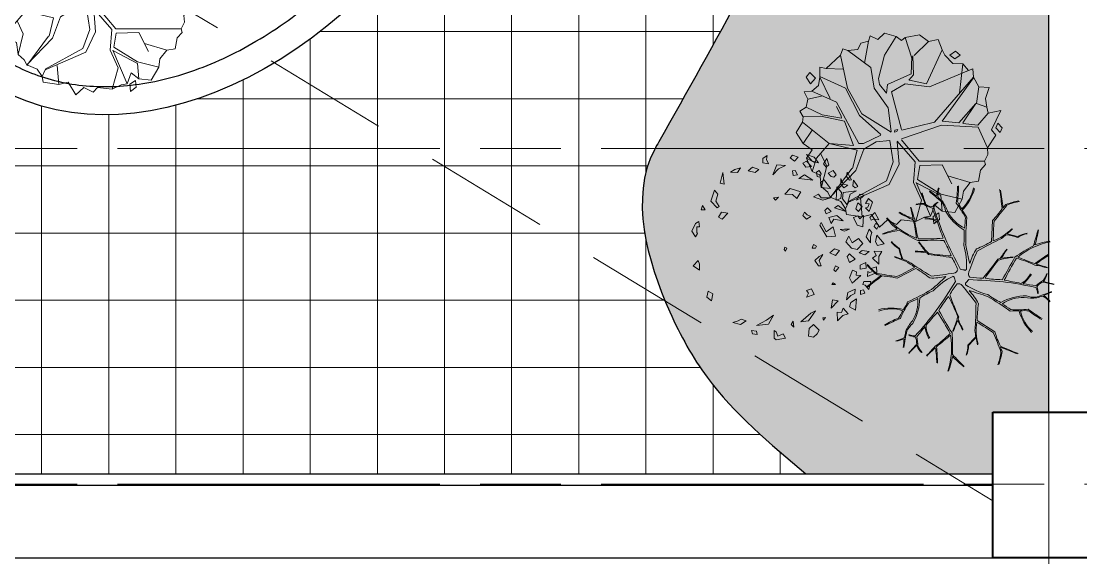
# Model space of a CAD drawing. Header units: inches. Extents: x -12 to 20935469, y -1604 to 24729220.
# Drawn here: x 20897616.5 to 20897805.8, y 24710362.8 to 24710458.7 of the extents above; entities that cross this region are included whole.
import ezdxf

# ---------------------------------------------------------------- set-up
doc = ezdxf.new("R2010")
doc.units = ezdxf.units.IN
doc.header["$LTSCALE"] = 0.03
doc.header["$MEASUREMENT"] = 0
for name, pattern in [('ACAD_ISO03W100', [30, 12, -18]), ('ACAD_ISO08W100', [36, 24, -3, 6, -3]), ('DASHED2', [0.375, 0.25, -0.125])]:
    doc.linetypes.add(name, pattern=pattern)
for name, color, linetype, lineweight in [('column', 1, 'Continuous', 40), ('dimension', 250, 'Continuous', 0), ('Dot', 253, 'Continuous', 0), ('green_.25', 82, 'Continuous', 0), ('Grid Line', 252, 'Continuous', 18), ('hatch-1', 253, 'Continuous', 5), ('ILLUSTR-TREE', 74, 'Continuous', 0), ('Main Wall', 7, 'Continuous', 30), ('wind.', 150, 'Continuous', 20)]:
    doc.layers.add(name, color=color, linetype=linetype, lineweight=lineweight)
doc.styles.add('ATTR', font='romans.shx', dxfattribs={"width": 0.8, "height": 0.7})

# ---------------------------------------------------------------- blocks, each defined once
blk = doc.blocks.new('fff')
at = {"layer": 'Grid Line', "color": 252, "linetype": 'ACAD_ISO08W100', "lineweight": 9, "ltscale": 80, "true_color": 0x939598}
for p, q in [((20832773.78, 24723521.1), (20832773.78, 24724698.78)), ((20833096.95, 24723708.72), (20830726.15, 24723708.72)), ((20833096.95, 24723648.75), (20830726.15, 24723648.75))]:
    blk.add_line(p, q, dxfattribs=at)
blk = doc.blocks.new('GRN1')
at = {"layer": 'ILLUSTR-TREE', "true_color": 0x30441d}
h = blk.add_hatch(color=89, dxfattribs=at)
h.paths.add_polyline_path([(0.2571, -0.0526), (0.2603, -0.0695), (0.2735, -0.0695), (0.2817, -0.0569), (0.2702, -0.059)])
h.paths.add_polyline_path([(0.2406, -0.0821), (0.2308, -0.0927), (0.2357, -0.1137), (0.2472, -0.1011)])
h.paths.add_polyline_path([(0.1897, 0.2148), (0.1848, 0.2064), (0.1914, 0.2), (0.2078, 0.2021)])
h.paths.add_polyline_path([(0.193, 0.1853), (0.1848, 0.1727), (0.1963, 0.1642), (0.2127, 0.1642), (0.1963, 0.1706)])
h.paths.add_polyline_path([(0.1864, 0.1053), (0.2012, 0.1032), (0.2094, 0.1137), (0.1831, 0.1327)])
h.paths.add_polyline_path([(0.2603, 0.0969), (0.2653, 0.0779), (0.285, 0.0611), (0.2768, 0.0842)])
h.paths.add_polyline_path([(0.2078, 0.08), (0.2242, 0.0547), (0.2127, 0.0379), (0.2111, 0.0547)])
h.paths.add_polyline_path([(0.2521, -0.0021), (0.2538, -0.0274), (0.2242, -0.04), (0.2423, -0.0232)])
h.paths.add_polyline_path([(0.2653, 0.0253), (0.2751, 0.0126), (0.2833, 0.019), (0.2768, 0.0358)])
h.paths.add_polyline_path([(0.2373, 0.0274), (0.2357, 0.019), (0.2226, 0.0211), (0.2242, 0.0337)])
h.paths.add_polyline_path([(0.2488, 0.0758), (0.2472, 0.059), (0.2587, 0.0505), (0.2653, 0.0611)])
h.paths.add_polyline_path([(0.2094, 0.1958), (0.2078, 0.1895), (0.2193, 0.1811), (0.2324, 0.1832)])
h.paths.add_polyline_path([(0.2291, 0.1263), (0.2193, 0.1348), (0.2176, 0.1432), (0.2242, 0.1495), (0.2373, 0.1411)])
h.paths.add_polyline_path([(0.2373, 0.099), (0.2275, 0.1053), (0.2176, 0.1011), (0.2193, 0.0927), (0.2324, 0.0905)])
h.paths.add_polyline_path([(0.2538, 0.1284), (0.2472, 0.12), (0.2571, 0.1116), (0.2735, 0.1221)])
h.paths.add_polyline_path([(0.1963, -0.1853), (0.1996, -0.1979), (0.2308, -0.1895)])
h.paths.add_polyline_path([(0.2456, -0.1369), (0.2308, -0.1453), (0.2324, -0.1663), (0.2406, -0.1537)])
h.paths.add_polyline_path([(0.0402, 0.1474), (0.0386, 0.1221), (0.0731, 0.1011), (0.0813, 0.1053), (0.0534, 0.12), (0.0682, 0.1411)])
h.paths.add_polyline_path([(0.0731, 0.278), (0.0616, 0.2716), (0.0698, 0.2632), (0.078, 0.2674)])
h.paths.add_polyline_path([(-0.2275, -0.0884), (-0.2226, -0.0526), (-0.1963, -0.0379), (-0.2111, -0.059)])
h.paths.add_polyline_path([(0.0205, 0.2527), (0.0386, 0.24), (0.0616, 0.2485), (0.0517, 0.2569), (0.0386, 0.2527)])
h.paths.add_polyline_path([(-0.2406, 0.099), (-0.2242, 0.0821), (-0.2357, 0.0695), (-0.2587, 0.0674), (-0.262, 0.0821), (-0.2521, 0.0927)])
h.paths.add_polyline_path([(-0.2324, 0.0232), (-0.2242, 0.0147), (-0.2143, 0.0211)])
h.paths.add_polyline_path([(-0.1307, 0.2358), (-0.1344, 0.2232), (-0.1226, 0.2231), (-0.1198, 0.2319)])
h.paths.add_polyline_path([(-0.1039, 0.2299), (-0.106, 0.2367), (-0.1191, 0.2474), (-0.0951, 0.2536), (-0.0951, 0.2327)])
h.paths.add_polyline_path([(-0.0555, 0.2396), (-0.0585, 0.2217), (-0.0467, 0.2215), (-0.0384, 0.2388)])
h.paths.add_polyline_path([(-0.0771, 0.224), (-0.1, 0.1981), (-0.0846, 0.1897), (-0.0609, 0.1985), (-0.0663, 0.2109), (-0.0766, 0.2096)])
h.paths.add_polyline_path([(-0.216, 0.0442), (-0.2127, 0.0674), (-0.1831, 0.0884), (-0.1897, 0.0737)])
h.paths.add_polyline_path([(-0.1421, 0.0611), (-0.1339, 0.0842), (-0.1174, 0.0758), (-0.1224, 0.0611), (-0.1306, 0.0674)])
h.paths.add_polyline_path([(-0.1812, 0.2081), (-0.1707, 0.1899), (-0.1581, 0.1935), (-0.1472, 0.2104)])
h.paths.add_polyline_path([(-0.2132, 0.1534), (-0.187, 0.1527), (-0.1886, 0.166), (-0.1749, 0.1708), (-0.1924, 0.186), (-0.1969, 0.1696)])
h.paths.add_polyline_path([(-0.15, 0.1808), (-0.1283, 0.1846), (-0.118, 0.2068), (-0.1309, 0.2058), (-0.1372, 0.1936)])
h.paths.add_polyline_path([(-0.1536, 0.1558), (-0.1749, 0.1348), (-0.1503, 0.139)])
h.paths.add_polyline_path([(-0.1043, 0.1474), (-0.1043, 0.1369), (-0.0994, 0.1411)])
h.paths.add_polyline_path([(-0.2028, 0.1179), (-0.2111, 0.1116), (-0.2045, 0.1095)])
h.paths.add_polyline_path([(-0.0205, 0.099), (-0.032, 0.0863), (-0.0485, 0.0969), (-0.0485, 0.1053), (-0.032, 0.099), (-0.014, 0.1095)])
h.paths.add_polyline_path([(0.0189, 0.2295), (0.0008, 0.2127), (0.0041, 0.1958), (0.0238, 0.179), (0.0402, 0.1874), (0.0205, 0.1979), (0.0337, 0.2169)])
h.paths.add_polyline_path([(-0.0287, 0.2064), (-0.0386, 0.1895), (-0.0205, 0.1832), (-0.0123, 0.1895)])
h.paths.add_polyline_path([(-0.0534, 0.1579), (-0.0649, 0.1474), (-0.06, 0.1432), (-0.0485, 0.1474)])
h.paths.add_polyline_path([(0.0178, 0.294), (0.0123, 0.2737), (0.0238, 0.2674), (0.0435, 0.2716)])
h.paths.add_polyline_path([(-0.0435, 0.278), (-0.0255, 0.259), (-0.0172, 0.2695), (-0.0041, 0.2632), (-0.0057, 0.2864), (-0.0205, 0.278)])
h.paths.add_polyline_path([(-0.0808, 0.244), (-0.0685, 0.2712), (-0.0515, 0.2704), (-0.056, 0.254), (-0.0646, 0.2603), (-0.0686, 0.2503), (-0.0653, 0.2447)])
h.paths.add_polyline_path([(0.0041, 0.0021), (-0.0041, -0.0021), (0.0008, -0.0063), (0.0074, -0.0042)])
h.paths.add_polyline_path([(0.0041, 0.0884), (0.0107, 0.0905), (0.0156, 0.0821), (0.0041, 0.0779)])
h.paths.add_polyline_path([(-0.0025, 0.16), (-0.0172, 0.1474), (-0.009, 0.1306), (0.0025, 0.1453)])
h.paths.add_polyline_path([(-0.0057, 0.2485), (-0.0156, 0.2358), (-0.009, 0.219), (-0.0025, 0.2274)])
h.paths.add_polyline_path([(0.0616, 0.1895), (0.055, 0.1748), (0.06, 0.1621), (0.0616, 0.1748)])
h.paths.add_polyline_path([(0.1634, 0.2337), (0.1552, 0.2253), (0.1486, 0.2106), (0.1667, 0.2211)])
h.paths.add_polyline_path([(0.1552, 0.1327), (0.1486, 0.1095), (0.1585, 0.0821), (0.1667, 0.0969), (0.1552, 0.1053)])
h.paths.add_polyline_path([(0.0994, 0.0737), (0.0912, 0.0611), (0.1027, 0.0505), (0.1125, 0.0547), (0.1043, 0.0632)])
h.paths.add_polyline_path([(0.1569, -0.0232), (0.1486, -0.0316), (0.1552, -0.0379)])
h.paths.add_polyline_path([(0.1536, 0.0316), (0.1651, 0.019), (0.1667, -0.0042), (0.1831, 0.0126), (0.1733, 0.0442)])
h.paths.add_polyline_path([(0.1027, 0.2316), (0.0682, 0.2295), (0.0731, 0.2127), (0.0961, 0.2021), (0.101, 0.2148), (0.0928, 0.2211)])
h.paths.add_polyline_path([(0.1289, 0.2274), (0.1142, 0.2169), (0.1224, 0.2085), (0.1404, 0.2148)])
h.paths.add_polyline_path([(0.0862, 0.1706), (0.0912, 0.1432), (0.078, 0.1348), (0.0961, 0.1284), (0.1027, 0.1516)])
h.paths.add_polyline_path([(0.1339, 0.1832), (0.1667, 0.1916), (0.1766, 0.2106), (0.1716, 0.1706), (0.1519, 0.1685)])
h.paths.add_polyline_path([(0.1257, 0.1453), (0.1142, 0.179), (0.1322, 0.1558)])
h.paths.add_polyline_path([(0.1536, 0.1642), (0.1486, 0.1495), (0.1881, 0.1516), (0.1716, 0.1663)])
h.paths.add_polyline_path([(0.1142, 0.1348), (0.1076, 0.12), (0.1174, 0.1158), (0.1257, 0.1242)])
h.paths.add_polyline_path([(0.0879, 0.2548), (0.0912, 0.2611), (0.0895, 0.278), (0.1109, 0.2653), (0.0961, 0.2506)])
h.paths.add_polyline_path([(0.1142, 0.2485), (0.1421, 0.259), (0.1536, 0.2464), (0.1388, 0.2379), (0.1371, 0.2485), (0.1273, 0.2443), (0.1257, 0.2379)])
h.paths.add_polyline_path([(-0.2521, -0.0084), (-0.2653, -0.0021), (-0.2702, -0.0295), (-0.2653, -0.0358), (-0.2423, -0.0358), (-0.2456, -0.0295), (-0.2587, -0.0253)])
h.paths.add_polyline_path([(-0.2538, -0.0863), (-0.2439, -0.0884), (-0.2423, -0.1032), (-0.2521, -0.1011)])
h.paths.add_polyline_path([(0.055, -0.2822), (0.0386, -0.2716), (0.0485, -0.2653), (0.0517, -0.2674), (0.0682, -0.2674), (0.0682, -0.259), (0.0846, -0.2611), (0.078, -0.2716)])
h.paths.add_polyline_path([(-0.1322, -0.219), (-0.1536, -0.2232), (-0.1421, -0.2379), (-0.124, -0.2337)])
h.paths.add_polyline_path([(-0.2176, -0.16), (-0.2242, -0.1369), (-0.2127, -0.12), (-0.2078, -0.1348), (-0.2127, -0.1432)])
h.paths.add_polyline_path([(-0.0485, -0.278), (-0.0616, -0.259), (-0.0435, -0.259), (-0.032, -0.2632)])
h.paths.add_polyline_path([(0.1289, -0.2), (0.1257, -0.2064), (0.1454, -0.2253), (0.1782, -0.2148), (0.1667, -0.2043), (0.1454, -0.2106)])
h.paths.add_polyline_path([(0.1191, -0.2548), (0.1322, -0.2506), (0.1191, -0.2422)])
h.paths.add_polyline_path([(0.1092, -0.1748), (0.0912, -0.1916), (0.0977, -0.2021), (0.1125, -0.1937)])
at = {"layer": 'ILLUSTR-TREE', "color": 89, "true_color": 0x30441d}
for p, q in [((-0.0057, 0.2864), (-0.0205, 0.278)), ((-0.0041, 0.2632), (-0.0057, 0.2864)), ((0.0178, 0.294), (0.0123, 0.2737)), ((0.0435, 0.2716), (0.0178, 0.294)), ((-0.0808, 0.244), (-0.0685, 0.2712)), ((-0.0646, 0.2603), (-0.0686, 0.2503)), ((-0.0685, 0.2712), (-0.0515, 0.2704)), ((-0.056, 0.254), (-0.0646, 0.2603)), ((-0.0515, 0.2704), (-0.056, 0.254)), ((-0.0205, 0.278), (-0.0435, 0.278)), ((-0.0435, 0.278), (-0.0255, 0.259)), ((-0.0255, 0.259), (-0.0172, 0.2695)), ((-0.0172, 0.2695), (-0.0041, 0.2632)), ((0.0123, 0.2737), (0.0238, 0.2674)), ((0.0238, 0.2674), (0.0435, 0.2716)), ((0.0517, 0.2569), (0.0386, 0.2527)), ((0.0616, 0.2485), (0.0517, 0.2569)), ((0.0731, 0.278), (0.0616, 0.2716)), ((0.0616, 0.2716), (0.0698, 0.2632)), ((0.0698, 0.2632), (0.078, 0.2674)), ((0.078, 0.2674), (0.0731, 0.278)), ((0.0879, 0.2548), (0.0912, 0.2611)), ((0.0961, 0.2506), (0.0879, 0.2548)), ((0.0895, 0.278), (0.1109, 0.2653)), ((0.0912, 0.2611), (0.0895, 0.278)), ((0.1109, 0.2653), (0.0961, 0.2506)), ((0.1142, 0.2485), (0.1421, 0.259)), ((0.1421, 0.259), (0.1536, 0.2464)), ((-0.1307, 0.2358), (-0.1344, 0.2232)), ((-0.1344, 0.2232), (-0.1226, 0.2231)), ((-0.1198, 0.2319), (-0.1307, 0.2358)), ((-0.1226, 0.2231), (-0.1198, 0.2319)), ((-0.1191, 0.2474), (-0.0951, 0.2536)), ((-0.106, 0.2367), (-0.1191, 0.2474)), ((-0.1039, 0.2299), (-0.106, 0.2367)), ((-0.0951, 0.2327), (-0.1039, 0.2299)), ((-0.0771, 0.224), (-0.1, 0.1981)), ((-0.0951, 0.2536), (-0.0951, 0.2327)), ((-0.0653, 0.2447), (-0.0808, 0.244)), ((-0.0766, 0.2096), (-0.0771, 0.224)), ((-0.0686, 0.2503), (-0.0653, 0.2447)), ((-0.0555, 0.2396), (-0.0585, 0.2217)), ((-0.0384, 0.2388), (-0.0555, 0.2396)), ((-0.0467, 0.2215), (-0.0384, 0.2388)), ((-0.0057, 0.2485), (-0.0156, 0.2358)), ((-0.0156, 0.2358), (-0.009, 0.219)), ((-0.009, 0.219), (-0.0025, 0.2274)), ((-0.0025, 0.2274), (-0.0057, 0.2485)), ((0.0189, 0.2295), (0.0008, 0.2127)), ((0.0337, 0.2169), (0.0189, 0.2295)), ((0.0386, 0.2527), (0.0205, 0.2527)), ((0.0205, 0.2527), (0.0386, 0.24)), ((0.0386, 0.24), (0.0616, 0.2485)), ((0.1027, 0.2316), (0.0682, 0.2295)), ((0.0682, 0.2295), (0.0731, 0.2127)), ((0.0928, 0.2211), (0.1027, 0.2316)), ((0.1257, 0.2379), (0.1142, 0.2485)), ((0.1289, 0.2274), (0.1142, 0.2169)), ((0.1273, 0.2443), (0.1257, 0.2379)), ((0.1371, 0.2485), (0.1273, 0.2443)), ((0.1404, 0.2148), (0.1289, 0.2274)), ((0.1388, 0.2379), (0.1371, 0.2485)), ((0.1536, 0.2464), (0.1388, 0.2379)), ((0.1552, 0.2253), (0.1486, 0.2106)), ((0.1634, 0.2337), (0.1552, 0.2253)), ((0.1667, 0.2211), (0.1634, 0.2337)), ((-0.1472, 0.2104), (-0.1812, 0.2081)), ((-0.1812, 0.2081), (-0.1707, 0.1899)), ((-0.1707, 0.1899), (-0.1581, 0.1935)), ((-0.1581, 0.1935), (-0.1472, 0.2104)), ((-0.1372, 0.1936), (-0.15, 0.1808)), ((-0.1309, 0.2058), (-0.1372, 0.1936)), ((-0.118, 0.2068), (-0.1309, 0.2058)), ((-0.1283, 0.1846), (-0.118, 0.2068)), ((-0.1, 0.1981), (-0.0846, 0.1897)), ((-0.0846, 0.1897), (-0.0609, 0.1985)), ((-0.0663, 0.2109), (-0.0766, 0.2096)), ((-0.0609, 0.1985), (-0.0663, 0.2109)), ((-0.0585, 0.2217), (-0.0467, 0.2215)), ((-0.0287, 0.2064), (-0.0386, 0.1895)), ((-0.0123, 0.1895), (-0.0287, 0.2064)), ((0.0008, 0.2127), (0.0041, 0.1958)), ((0.0041, 0.1958), (0.0238, 0.179)), ((0.0205, 0.1979), (0.0337, 0.2169)), ((0.0402, 0.1874), (0.0205, 0.1979)), ((0.0731, 0.2127), (0.0961, 0.2021)), ((0.101, 0.2148), (0.0928, 0.2211)), ((0.0961, 0.2021), (0.101, 0.2148)), ((0.1142, 0.2169), (0.1224, 0.2085)), ((0.1224, 0.2085), (0.1404, 0.2148)), ((0.1339, 0.1832), (0.1667, 0.1916)), ((0.1486, 0.2106), (0.1667, 0.2211)), ((0.1667, 0.1916), (0.1766, 0.2106)), ((0.1766, 0.2106), (0.1716, 0.1706)), ((0.1897, 0.2148), (0.1848, 0.2064)), ((0.1848, 0.2064), (0.1914, 0.2)), ((0.2078, 0.2021), (0.1897, 0.2148)), ((0.1914, 0.2), (0.2078, 0.2021)), ((0.2094, 0.1958), (0.2078, 0.1895)), ((0.2324, 0.1832), (0.2094, 0.1958)), ((-0.1969, 0.1696), (-0.2132, 0.1534)), ((-0.1924, 0.186), (-0.1969, 0.1696)), ((-0.1749, 0.1708), (-0.1924, 0.186)), ((-0.1886, 0.166), (-0.1749, 0.1708)), ((-0.187, 0.1527), (-0.1886, 0.166)), ((-0.15, 0.1808), (-0.1283, 0.1846)), ((-0.0386, 0.1895), (-0.0205, 0.1832)), ((-0.0205, 0.1832), (-0.0123, 0.1895)), ((-0.0025, 0.16), (-0.0172, 0.1474)), ((0.0025, 0.1453), (-0.0025, 0.16)), ((0.0238, 0.179), (0.0402, 0.1874)), ((0.0616, 0.1895), (0.055, 0.1748)), ((0.055, 0.1748), (0.06, 0.1621)), ((0.06, 0.1621), (0.0616, 0.1748)), ((0.0616, 0.1748), (0.0616, 0.1895)), ((0.1027, 0.1516), (0.0862, 0.1706)), ((0.0862, 0.1706), (0.0912, 0.1432)), ((0.1142, 0.179), (0.1322, 0.1558)), ((0.1257, 0.1453), (0.1142, 0.179)), ((0.1519, 0.1685), (0.1339, 0.1832)), ((0.1536, 0.1642), (0.1486, 0.1495)), ((0.1716, 0.1706), (0.1519, 0.1685)), ((0.1716, 0.1663), (0.1536, 0.1642)), ((0.1881, 0.1516), (0.1716, 0.1663)), ((0.193, 0.1853), (0.1848, 0.1727)), ((0.1848, 0.1727), (0.1963, 0.1642)), ((0.1963, 0.1706), (0.193, 0.1853)), ((0.2127, 0.1642), (0.1963, 0.1706)), ((0.1963, 0.1642), (0.2127, 0.1642)), ((0.2078, 0.1895), (0.2193, 0.1811)), ((0.2193, 0.1811), (0.2324, 0.1832)), ((-0.2132, 0.1534), (-0.187, 0.1527)), ((-0.1536, 0.1558), (-0.1749, 0.1348)), ((-0.1749, 0.1348), (-0.1503, 0.139)), ((-0.1503, 0.139), (-0.1536, 0.1558)), ((-0.0994, 0.1411), (-0.1043, 0.1474)), ((-0.1043, 0.1474), (-0.1043, 0.1369)), ((-0.1043, 0.1369), (-0.0994, 0.1411)), ((-0.0534, 0.1579), (-0.0649, 0.1474)), ((-0.0649, 0.1474), (-0.06, 0.1432)), ((-0.06, 0.1432), (-0.0485, 0.1474)), ((-0.0485, 0.1474), (-0.0534, 0.1579)), ((-0.0172, 0.1474), (-0.009, 0.1306)), ((-0.009, 0.1306), (0.0025, 0.1453)), ((0.0402, 0.1474), (0.0386, 0.1221)), ((0.0682, 0.1411), (0.0402, 0.1474)), ((0.0534, 0.12), (0.0682, 0.1411)), ((0.0912, 0.1432), (0.078, 0.1348)), ((0.078, 0.1348), (0.0961, 0.1284)), ((0.0961, 0.1284), (0.1027, 0.1516)), ((0.1142, 0.1348), (0.1076, 0.12)), ((0.1257, 0.1242), (0.1142, 0.1348)), ((0.1322, 0.1558), (0.1257, 0.1453)), ((0.1486, 0.1495), (0.1881, 0.1516)), ((0.1552, 0.1327), (0.1486, 0.1095)), ((0.1552, 0.1053), (0.1552, 0.1327)), ((0.2094, 0.1137), (0.1831, 0.1327)), ((0.1831, 0.1327), (0.1864, 0.1053)), ((0.2176, 0.1432), (0.2242, 0.1495)), ((0.2193, 0.1348), (0.2176, 0.1432)), ((0.2291, 0.1263), (0.2193, 0.1348)), ((0.2242, 0.1495), (0.2373, 0.1411)), ((0.2373, 0.1411), (0.2291, 0.1263)), ((0.2538, 0.1284), (0.2472, 0.12)), ((0.2735, 0.1221), (0.2538, 0.1284)), ((-0.2521, 0.0927), (-0.2406, 0.099)), ((-0.2406, 0.099), (-0.2242, 0.0821)), ((-0.2028, 0.1179), (-0.2111, 0.1116)), ((-0.2111, 0.1116), (-0.2045, 0.1095)), ((-0.2045, 0.1095), (-0.2028, 0.1179)), ((-0.0485, 0.1053), (-0.032, 0.099)), ((-0.0485, 0.0969), (-0.0485, 0.1053)), ((-0.032, 0.0863), (-0.0485, 0.0969)), ((-0.032, 0.099), (-0.014, 0.1095)), ((-0.0205, 0.099), (-0.032, 0.0863)), ((-0.014, 0.1095), (-0.0205, 0.099)), ((0.0386, 0.1221), (0.0731, 0.1011)), ((0.0813, 0.1053), (0.0534, 0.12)), ((0.0731, 0.1011), (0.0813, 0.1053)), ((0.1076, 0.12), (0.1174, 0.1158)), ((0.1174, 0.1158), (0.1257, 0.1242)), ((0.1486, 0.1095), (0.1585, 0.0821)), ((0.1667, 0.0969), (0.1552, 0.1053)), ((0.1585, 0.0821), (0.1667, 0.0969)), ((0.1864, 0.1053), (0.2012, 0.1032)), ((0.2012, 0.1032), (0.2094, 0.1137)), ((0.2275, 0.1053), (0.2176, 0.1011)), ((0.2176, 0.1011), (0.2193, 0.0927)), ((0.2373, 0.099), (0.2275, 0.1053)), ((0.2324, 0.0905), (0.2373, 0.099)), ((0.2472, 0.12), (0.2571, 0.1116)), ((0.2571, 0.1116), (0.2735, 0.1221)), ((0.2768, 0.0842), (0.2603, 0.0969)), ((0.2603, 0.0969), (0.2653, 0.0779)), ((-0.262, 0.0821), (-0.2521, 0.0927)), ((-0.2587, 0.0674), (-0.262, 0.0821)), ((-0.2357, 0.0695), (-0.2587, 0.0674)), ((-0.2242, 0.0821), (-0.2357, 0.0695)), ((-0.1897, 0.0737), (-0.216, 0.0442)), ((-0.216, 0.0442), (-0.2127, 0.0674)), ((-0.2127, 0.0674), (-0.1831, 0.0884)), ((-0.1831, 0.0884), (-0.1897, 0.0737)), ((-0.1421, 0.0611), (-0.1339, 0.0842)), ((-0.1306, 0.0674), (-0.1421, 0.0611)), ((-0.1339, 0.0842), (-0.1174, 0.0758)), ((-0.1224, 0.0611), (-0.1306, 0.0674)), ((-0.1174, 0.0758), (-0.1224, 0.0611)), ((0.0041, 0.0884), (0.0107, 0.0905)), ((0.0041, 0.0779), (0.0041, 0.0884)), ((0.0156, 0.0821), (0.0041, 0.0779)), ((0.0107, 0.0905), (0.0156, 0.0821)), ((0.0994, 0.0737), (0.0912, 0.0611)), ((0.1043, 0.0632), (0.0994, 0.0737)), ((0.2111, 0.0547), (0.2078, 0.08)), ((0.2078, 0.08), (0.2242, 0.0547)), ((0.2193, 0.0927), (0.2324, 0.0905)), ((0.2488, 0.0758), (0.2472, 0.059)), ((0.2653, 0.0611), (0.2488, 0.0758)), ((0.2653, 0.0779), (0.285, 0.0611)), ((0.285, 0.0611), (0.2768, 0.0842)), ((0.0912, 0.0611), (0.1027, 0.0505)), ((0.1027, 0.0505), (0.1125, 0.0547)), ((0.1125, 0.0547), (0.1043, 0.0632)), ((0.1733, 0.0442), (0.1536, 0.0316)), ((0.1831, 0.0126), (0.1733, 0.0442)), ((0.2127, 0.0379), (0.2111, 0.0547)), ((0.2242, 0.0547), (0.2127, 0.0379)), ((0.2226, 0.0211), (0.2242, 0.0337)), ((0.2242, 0.0337), (0.2373, 0.0274)), ((0.2472, 0.059), (0.2587, 0.0505)), ((0.2587, 0.0505), (0.2653, 0.0611)), ((0.2768, 0.0358), (0.2653, 0.0253)), ((0.2833, 0.019), (0.2768, 0.0358)), ((-0.2143, 0.0211), (-0.2324, 0.0232)), ((-0.2324, 0.0232), (-0.2242, 0.0147)), ((-0.2242, 0.0147), (-0.2143, 0.0211)), ((0.0041, 0.0021), (-0.0041, -0.0021)), ((0.0074, -0.0042), (0.0041, 0.0021)), ((0.1536, 0.0316), (0.1651, 0.019)), ((0.1651, 0.019), (0.1667, -0.0042)), ((0.1667, -0.0042), (0.1831, 0.0126)), ((0.2357, 0.019), (0.2226, 0.0211)), ((0.2373, 0.0274), (0.2357, 0.019)), ((0.2653, 0.0253), (0.2751, 0.0126)), ((0.2751, 0.0126), (0.2833, 0.019)), ((-0.2653, -0.0021), (-0.2702, -0.0295)), ((-0.2702, -0.0295), (-0.2653, -0.0358)), ((-0.2521, -0.0084), (-0.2653, -0.0021)), ((-0.2587, -0.0253), (-0.2521, -0.0084)), ((-0.2456, -0.0295), (-0.2587, -0.0253)), ((-0.2423, -0.0358), (-0.2456, -0.0295)), ((-0.0041, -0.0021), (0.0008, -0.0063)), ((0.0008, -0.0063), (0.0074, -0.0042)), ((0.1569, -0.0232), (0.1486, -0.0316)), ((0.1486, -0.0316), (0.1552, -0.0379)), ((0.1552, -0.0379), (0.1569, -0.0232)), ((0.2242, -0.04), (0.2423, -0.0232)), ((0.2538, -0.0274), (0.2242, -0.04)), ((0.2423, -0.0232), (0.2521, -0.0021)), ((0.2521, -0.0021), (0.2538, -0.0274)), ((-0.2653, -0.0358), (-0.2423, -0.0358)), ((-0.2275, -0.0884), (-0.2226, -0.0526)), ((-0.2111, -0.059), (-0.2275, -0.0884)), ((-0.2226, -0.0526), (-0.1963, -0.0379)), ((-0.1963, -0.0379), (-0.2111, -0.059)), ((0.2702, -0.059), (0.2571, -0.0526)), ((0.2571, -0.0526), (0.2603, -0.0695)), ((0.2817, -0.0569), (0.2702, -0.059)), ((0.2735, -0.0695), (0.2817, -0.0569)), ((-0.2521, -0.1011), (-0.2538, -0.0863)), ((-0.2538, -0.0863), (-0.2439, -0.0884)), ((-0.2439, -0.0884), (-0.2423, -0.1032)), ((0.2406, -0.0821), (0.2308, -0.0927)), ((0.2308, -0.0927), (0.2357, -0.1137)), ((0.2472, -0.1011), (0.2406, -0.0821)), ((0.2603, -0.0695), (0.2735, -0.0695)), ((-0.2423, -0.1032), (-0.2521, -0.1011)), ((-0.2242, -0.1369), (-0.2127, -0.12)), ((-0.2127, -0.12), (-0.2078, -0.1348)), ((0.2357, -0.1137), (0.2472, -0.1011)), ((-0.2176, -0.16), (-0.2242, -0.1369)), ((-0.2127, -0.1432), (-0.2176, -0.16)), ((-0.2078, -0.1348), (-0.2127, -0.1432)), ((0.2456, -0.1369), (0.2308, -0.1453)), ((0.2308, -0.1453), (0.2324, -0.1663)), ((0.2324, -0.1663), (0.2406, -0.1537)), ((0.2406, -0.1537), (0.2456, -0.1369)), ((0.1092, -0.1748), (0.0912, -0.1916)), ((0.1125, -0.1937), (0.1092, -0.1748)), ((0.2308, -0.1895), (0.1963, -0.1853)), ((0.1963, -0.1853), (0.1996, -0.1979)), ((0.1996, -0.1979), (0.2308, -0.1895)), ((-0.1322, -0.219), (-0.1536, -0.2232)), ((-0.124, -0.2337), (-0.1322, -0.219)), ((0.0912, -0.1916), (0.0977, -0.2021)), ((0.0977, -0.2021), (0.1125, -0.1937)), ((0.1289, -0.2), (0.1257, -0.2064)), ((0.1257, -0.2064), (0.1454, -0.2253)), ((0.1454, -0.2106), (0.1289, -0.2)), ((0.1667, -0.2043), (0.1454, -0.2106)), ((0.1454, -0.2253), (0.1782, -0.2148)), ((0.1782, -0.2148), (0.1667, -0.2043)), ((-0.1536, -0.2232), (-0.1421, -0.2379)), ((-0.1421, -0.2379), (-0.124, -0.2337)), ((0.1191, -0.2422), (0.1191, -0.2548)), ((0.1322, -0.2506), (0.1191, -0.2422)), ((0.1191, -0.2548), (0.1322, -0.2506)), ((-0.0616, -0.259), (-0.0435, -0.259)), ((-0.0485, -0.278), (-0.0616, -0.259)), ((-0.032, -0.2632), (-0.0485, -0.278)), ((-0.0435, -0.259), (-0.032, -0.2632)), ((0.0386, -0.2716), (0.0485, -0.2653)), ((0.055, -0.2822), (0.0386, -0.2716)), ((0.0485, -0.2653), (0.0517, -0.2674)), ((0.0517, -0.2674), (0.0682, -0.2674)), ((0.078, -0.2716), (0.055, -0.2822)), ((0.0682, -0.259), (0.0846, -0.2611)), ((0.0682, -0.2674), (0.0682, -0.259)), ((0.0846, -0.2611), (0.078, -0.2716))]:
    blk.add_line(p, q, dxfattribs=at)
blk = doc.blocks.new('T13')
for p, q in [((0.428, 0.593), (0.428, 0.593)), ((0.564, 0.201), (0.708, 0.425)), ((-0.438, 0.382), (-0.704, 0.395)), ((-0.709, 0.069), (-0.709, 0.068)), ((0.313, -0.654), (0.314, -0.654))]:
    blk.add_line(p, q)
blk.add_lwpolyline([(0.427, -1.05, -0.126142), (0.426, -0.734, 0.03539), (0.327, -0.681, 0.025442), (0.171, -0.378, 0.018467), (0.006, -0.197, -0.070709), (0.025, -0.398, 0.036684), (-0.094, -0.576), (0.029, -0.813, 0.055374), (-0.001, -1.003, 0.015419), (0.146, -1.196, 0.015419)], format="xyb")
for centre, radius, start, end in [((0.544, 1.271), 0.997, 188.7058, 199.8279), ((0.487, 1.309), 0.939, 191.4363, 219.4054), ((2.092, 2.555), 2.776, 211.5979, 215.8713), ((0.608, 1.597), 0.999, 209.5693, 220.5893), ((-1.992, 1.559), 1.94, 341.6031, 346.0626), ((1.959, 0.54), 2.134, 165.0867, 169.3971), ((-0.172, 0.689), 0.417, 57.2831, 70.5415), ((-0.101, 0.801), 0.295, 55.7919, 76.1738), ((-2.445, 1.733), 2.609, 344.4829, 347.6524), ((1.593, 0.768), 1.537, 164.7926, 170.4991), ((-1.853, 0.308), 2.214, 16.7515, 22.1702), ((-1.336, 0.436), 1.696, 21.0828, 24.7967), ((1.08, 0.32), 1.105, 133.2252, 138.9211), ((0.637, 0.8), 0.446, 134.2559, 149.009), ((-0.867, -0.717), 1.716, 73.986, 80.5441), ((-1.66, -3.154), 4.262, 72.5672, 75.4116), ((0.545, 1.325), 0.568, 210.069, 222.0712), ((0.275, 1.142), 0.231, 204.7952, 206.8355), ((-0.132, 0.758), 0.348, 54.0156, 54.654), ((4.614, -0.037), 4.575, 167.6308, 172.856), ((0.255, 1.121), 0.203, 209.038, 235.4044), ((-7.207, 2.044), 7.413, 350.2155, 351.4641), ((0.215, 0.819), 0.155, 87.3146, 119.155), ((0.229, 0.82), 0.148, 91.5584, 124.1588), ((-0.004, 0.92), 0.273, 339.3563, 5.467), ((0.931, 1.199), 0.697, 194.0874, 200.3062), ((-0.322, 0.9), 0.603, 349.9787, 5.4953), ((-1.136, 2.054), 1.969, 322.1847, 328.3706), ((-0.499, 1.607), 1.205, 321.3001, 330.841), ((-0.115, 0.911), 0.434, 190.6007, 207.3466), ((-0.185, 0.898), 0.356, 190.4335, 211.331), ((2.195, 2.326), 2.94, 208.7548, 214.1059), ((-4.885, 2.598), 5.014, 337.9162, 340.5525), ((1.254, 0.291), 1.533, 155.2685, 164.6643), ((-0.133, 0.647), 0.251, 24.7539, 64.6899), ((-0.348, 0.394), 0.593, 40.7586, 56.4721), ((0.897, 0.817), 0.645, 179.3917, 209.4521), ((-0.7, 0.704), 1.129, 356.076, 7.2625), ((0.982, 0.806), 0.543, 174.9586, 186.2056), ((0.268, 1.342), 0.636, 285.7899, 314.5476), ((0.345, 1.206), 0.469, 281.9294, 319.6866), ((0.284, 0.99), 1.264, 192.0056, 199.7094), ((-0.29, 0.846), 0.664, 189.447, 203.9688), ((-7.954, 2.442), 7.652, 345.8988, 346.931), ((0.332, 0.449), 0.862, 162.2444, 171.9735), ((-2.88, -4.306), 5.64, 58.7399, 62.0811), ((1.461, 3.425), 3.207, 238.3111, 243.9484), ((-7.207, 2.044), 7.413, 348.3218, 349.9921), ((0.756, 0.787), 0.485, 179.0591, 213.5916), ((1.238, 0.699), 0.797, 177.7287, 185.8361), ((-2.696, 2.116), 3.934, 335.6554, 339.189), ((-16.294, 7.516), 18.574, 337.7977, 338.5026), ((-1.361, -0.003), 0.727, 46.8401, 51.2834), ((7.521, 10.863), 13.291, 230.7052, 231.8125), ((-1.049, 0.176), 0.646, 20.6684, 45.6115), ((-0.021, 1.104), 0.734, 218.4282, 225.7889), ((0.143, 1.028), 0.808, 214.5859, 219.8976), ((-1.14, -0.69), 1.494, 51.9536, 57.6458), ((-2.181, -2.425), 3.524, 56.2728, 58.4632), ((9.351, 1.792), 9.661, 186.7632, 187.6443), ((0.695, 0.725), 0.932, 184.3684, 196.1636), ((3.164, -1.329), 3.345, 144.4125, 150.2422), ((-1.673, 1.981), 2.498, 324.16, 327.1682), ((-0.466, -3.399), 3.934, 95.6554, 99.189), ((1.657, -17.875), 18.574, 97.7977, 98.5026), ((-1.324, -0.218), 0.871, 44.6875, 57.3652), ((-0.449, 3.055), 2.651, 264.6412, 270.0914), ((3.652, 2.474), 4.572, 205.4372, 209.8163), ((3.15, 1.541), 3.531, 197.3863, 197.8324), ((-2.549, -2.784), 3.998, 49.8987, 54.2252), ((1.705, 2.857), 3.058, 231.4605, 236.7593), ((-1.625, 0.542), 1.672, 351.6597, 359.072), ((9.043, -0.28), 9.005, 174.8238, 177.6274), ((-0.503, 0.894), 0.926, 322.7918, 334.8087), ((2.884, -1.126), 2.651, 144.6412, 150.0914), ((0.487, 1.268), 0.871, 284.6875, 297.3652), ((5.661, -11.931), 13.291, 110.7052, 111.8125), ((0.692, 1.193), 0.727, 286.8401, 291.2834), ((0.73, -0.728), 1.264, 72.0056, 79.7094), ((0.892, -0.159), 0.664, 69.447, 83.9688), ((-1.694, -0.357), 1.458, 22.0617, 30.4653), ((-0.983, 0.266), 1.01, 350.8974, 0.4845), ((-0.595, 0.53), 0.852, 325.9263, 346.7063), ((3.383, -0.792), 3.319, 160.2028, 164.4346), ((-1.199, -0.31), 0.469, 41.9294, 79.6866), ((-1.278, -0.445), 0.636, 45.7899, 74.5476), ((0.045, 0.794), 0.718, 237.2581, 253.4365), ((1.067, 3.242), 3.341, 245.5712, 250.4573), ((2.289, -2.532), 3.341, 125.5712, 130.4573), ((0.68, -0.423), 0.718, 117.2581, 133.4365), ((0.331, -4.387), 4.572, 85.4372, 89.8163), ((0.552, 1.659), 1.458, 262.0617, 270.4653), ((0.691, 0.834), 0.646, 260.6684, 285.6115), ((0.833, -0.625), 0.808, 94.5859, 99.8976), ((0.237, -0.499), 0.862, 42.2444, 51.9735), ((0.981, -0.521), 0.734, 98.4282, 105.7889), ((6.106, 5.68), 7.652, 225.8988, 226.931), ((-1.171, 0.442), 0.543, 294.9586, 306.2056), ((-0.241, -0.964), 1.129, 116.076, 127.2625), ((-1.206, 0.717), 0.797, 297.7287, 305.8361), ((-1.137, 0.362), 0.645, 299.3917, 329.4521), ((-1.041, 0.256), 0.485, 299.0591, 333.5916), ((-0.413, 3.399), 3.345, 264.4125, 270.2422), ((-0.861, -2.445), 2.498, 84.16, 87.1682), ((-0.504, -0.889), 0.926, 82.7918, 94.8087), ((-0.987, 3.32), 3.319, 280.2028, 284.4346), ((-0.143, -0.786), 0.852, 85.9263, 106.7063), ((0.186, -0.04), 0.272, 161.0905, 174.0917), ((-0.115, 0.03), 0.047, 22.2078, 46.2598), ((-0.027, 0.15), 0.0608, 247.4125, 313.0745), ((-0.114, -0.128), 0.272, 41.0905, 54.0917), ((0.098, 0.098), 0.047, 262.2078, 286.2598), ((0.156, -0.038), 0.0587, 126.0856, 194.4014), ((-0.014, 1.345), 1.494, 291.9536, 297.6458), ((-0.995, 3.114), 3.524, 296.2728, 298.4632), ((0.884, -0.275), 0.356, 70.4335, 91.331), ((0.861, -0.343), 0.434, 70.6007, 87.3466), ((-1.888, 3.027), 4.262, 312.5672, 315.4116), ((-0.173, 1.123), 1.716, 313.986, 320.5441), ((-1.124, -1.242), 1.205, 81.3001, 90.841), ((-1.192, -2.016), 1.969, 82.1847, 88.3706), ((-4.26, 7.966), 9.005, 294.8238, 297.6274), ((0.361, -1.684), 1.672, 111.6597, 119.072), ((-3.308, 0.042), 3.058, 351.4605, 356.7593), ((3.704, -0.821), 3.998, 169.8987, 174.2252), ((0.28, -0.99), 1.01, 110.8974, 120.4845), ((-0.092, -0.099), 0.0543, 2.868, 77.619), ((-3.323, -0.703), 3.341, 5.5712, 10.4573), ((0.05, -0.12), 0.047, 142.2078, 166.2598), ((0.771, 0.264), 0.852, 205.9263, 226.7063), ((-0.04, 0.175), 0.272, 281.0905, 294.0917), ((-4.75, -7.679), 9.005, 54.8238, 57.6274), ((0.736, 0.731), 1.01, 230.8974, 240.4845), ((-1.123, 3.612), 3.998, 289.8987, 294.2252), ((1.636, -2.892), 3.058, 111.4605, 116.7593), ((-2.275, 4.66), 5.64, 298.7399, 302.0811), ((0.294, -0.951), 0.932, 64.3684, 76.1636), ((-0.226, -3.485), 3.531, 77.3863, 77.8324), ((-3.11, -8.981), 9.661, 66.7632, 67.6443), ((0.931, -3.051), 2.94, 88.7548, 94.1059), ((0.905, -1.063), 0.939, 71.4363, 99.4054), ((0.843, -1.094), 0.997, 68.7058, 79.8279), ((0.678, -1.764), 2.214, 136.7515, 142.1702), ((-1.486, 0.201), 0.697, 314.0874, 320.3062), ((-0.6, -0.734), 0.603, 109.9787, 125.4953), ((-0.776, -0.469), 0.273, 99.3563, 125.467), ((-2.257, 4.009), 4.575, 287.6308, 292.856), ((1.852, -7.27), 7.413, 108.3218, 109.9921), ((-3.678, -0.454), 3.207, 358.3111, 3.9484), ((5.188, -0.347), 5.64, 178.7399, 182.0811), ((1.296, 1.149), 1.672, 231.6597, 239.072), ((2.25, -2.965), 3.207, 118.3111, 123.9484), ((-0.361, -1.219), 1.533, 35.2685, 44.6643), ((4.706, 2.945), 5.014, 217.9162, 220.5525), ((-0.799, 0.769), 1.105, 253.2252, 258.9211), ((-0.993, 0.146), 0.446, 254.2559, 269.009), ((0.309, -1.38), 1.696, 141.0828, 144.7967), ((-0.798, -0.229), 0.155, 207.3146, 239.155), ((-0.807, -0.218), 0.148, 211.5584, 244.1588), ((-1.401, -0.196), 0.568, 330.069, 342.0712), ((-1.08, -0.345), 0.203, 329.038, 355.4044), ((1.852, -7.27), 7.413, 110.2155, 111.4641), ((-0.149, -0.504), 0.593, 160.7586, 176.4721), ((-0.475, -0.444), 0.251, 144.7539, 184.6899), ((-3.95, 1.92), 4.572, 325.4372, 329.8163), ((1.04, 0.002), 0.926, 202.7918, 214.8087), ((-2.325, -3.965), 4.575, 47.6308, 52.856), ((5.388, 5.233), 7.413, 228.3218, 229.9921), ((0.641, -0.195), 0.251, 264.7539, 304.6899), ((-0.498, -1.954), 2.134, 45.0867, 49.3971), ((1.181, -3.077), 2.776, 91.5979, 95.8713), ((1.093, -1.312), 0.999, 89.5693, 100.5893), ((2.36, 0.958), 1.94, 221.6031, 226.0626), ((-1.444, 0.99), 1.537, 284.7926, 290.4991), ((-0.26, -2.99), 2.609, 104.4829, 107.6524), ((-1.108, -0.338), 0.231, 324.7952, 326.8355), ((-0.625, -0.493), 0.295, 175.7919, 196.1738), ((-0.572, -0.498), 0.348, 174.0156, 174.654), ((-0.492, -0.499), 0.417, 177.2831, 190.5415), ((-0.957, 0.234), 0.932, 304.3684, 316.1636), ((-6.209, 7.197), 9.661, 306.7632, 307.6443), ((3.209, -0.682), 3.524, 176.2728, 178.4632), ((1.186, -0.648), 1.494, 171.9536, 177.6458), ((-2.891, 1.952), 3.531, 317.3863, 317.8324), ((0.273, -1.172), 0.645, 59.3917, 89.4521), ((0.53, 0.118), 0.593, 280.7586, 296.4721), ((5.388, 5.233), 7.413, 230.2155, 231.4641), ((0.758, -0.3), 0.295, 295.7919, 316.1738), ((0.697, -0.182), 0.417, 297.2831, 310.5415), ((-1.429, 1.421), 2.134, 285.0867, 289.3971), ((-0.336, -2.51), 1.94, 101.6031, 106.0626), ((-1.669, -0.278), 0.999, 329.5693, 340.5893), ((-3.241, 0.529), 2.776, 331.5979, 335.8713), ((-1.359, -0.239), 0.939, 311.4363, 339.4054), ((-0.861, 0.935), 1.533, 275.2685, 284.6643), ((0.211, -5.535), 5.014, 97.9162, 100.5525), ((-3.094, 0.732), 2.94, 328.7548, 334.1059), ((0.39, -1.002), 0.646, 140.6684, 165.6115), ((-2.403, -1.922), 2.651, 24.6412, 30.0914), ((0.317, -1.035), 0.485, 59.0591, 93.5916), ((2.566, 0.471), 2.498, 204.16, 207.1682), ((0.974, 0.268), 1.129, 236.076, 247.2625), ((0.954, -0.158), 0.603, 229.9787, 245.4953), ((0.813, -0.443), 0.273, 219.3563, 245.467), ((0.61, -0.595), 0.148, 331.5584, 4.1588), ((0.616, -0.583), 0.155, 327.3146, 359.155), ((0.889, -1.121), 0.568, 90.069, 102.0712), ((0.857, -0.769), 0.203, 89.038, 115.4044), ((-0.117, -1.751), 1.537, 44.7926, 50.4991), ((2.738, 1.264), 2.609, 224.4829, 227.6524), ((0.865, -0.796), 0.231, 84.7952, 86.8355), ((0.736, -0.252), 0.348, 294.0156, 294.654), ((3.58, 0.134), 4.262, 192.5672, 195.4116), ((-0.666, -0.615), 0.356, 310.4335, 331.331), ((-0.713, -0.561), 0.434, 310.6007, 327.3466), ((-0.537, 0.057), 0.862, 282.2444, 291.9735), ((1.88, -8.115), 7.652, 105.8988, 106.931), ((-0.928, -0.576), 0.734, 338.4282, 345.7889), ((-0.944, -0.396), 0.808, 334.5859, 339.8976), ((0.886, -0.889), 0.469, 161.9294, 199.6866), ((0.221, -1.24), 0.543, 54.9586, 66.2056), ((1.656, -0.358), 1.205, 201.3001, 210.841), ((2.361, -0.03), 1.969, 202.1847, 208.3706), ((1.207, 1.464), 2.214, 256.7515, 262.1702), ((0.587, -1.393), 0.697, 74.0874, 80.3062), ((0.388, -0.939), 0.446, 14.2559, 29.009), ((-0.248, -1.082), 1.105, 13.2252, 18.9211), ((1.06, 0.952), 1.696, 261.0828, 264.7967), ((-1.354, -0.17), 0.997, 308.7058, 319.8279), ((1.073, -0.399), 1.716, 193.986, 200.5441), ((-13.149, 1.076), 13.291, 350.7052, 351.8125), ((-0.569, -0.68), 0.664, 309.447, 323.9688), ((-0.981, -0.255), 1.264, 312.0056, 319.7094), ((0.701, -1.183), 0.727, 166.8401, 171.2834), ((14.67, 10.366), 18.574, 217.7977, 218.5026)]:
    blk.add_arc(centre, radius, start, end)
blk = doc.blocks.new('TREE_009')
at = {"layer": 'ILLUSTR-TREE'}
for p, q in [((-12174.2, 13910.3), (-12175.7, 13905.2)), ((-12166.7, 13906.7), (-12174.2, 13910.3)), ((-12160.5, 13912.9), (-12166.7, 13906.7)), ((-12149.3, 13909.5), (-12160.5, 13912.9)), ((-12126.8, 13911.1), (-12140.5, 13908.8)), ((-12118.3, 13904.7), (-12126.8, 13911.1)), ((-12183.2, 13903.2), (-12185.9, 13897)), ((-12175.7, 13905.2), (-12183.2, 13903.2)), ((-12179.5, 13884.1), (-12175.7, 13905.2)), ((-12149.3, 13909.5), (-12160.3, 13891.8)), ((-12144, 13905.9), (-12149.3, 13909.5)), ((-12140.5, 13908.8), (-12144, 13905.9)), ((-12140.5, 13908.8), (-12134.4, 13889)), ((-12132.1, 13891.3), (-12118.3, 13904.7)), ((-12108.9, 13906.7), (-12118.3, 13904.7)), ((-12105.2, 13896.8), (-12108.9, 13906.7)), ((-12202.6, 13891.8), (-12216.4, 13879.1)), ((-12200.4, 13897.9), (-12202.6, 13891.8)), ((-12196, 13860.1), (-12202.6, 13891.8)), ((-12195.5, 13896.1), (-12200.4, 13897.9)), ((-12185.9, 13897), (-12195.5, 13896.1)), ((-12195.5, 13896.1), (-12173.5, 13879.8)), ((-12160.3, 13891.8), (-12166.3, 13869.3)), ((-12135, 13873.5), (-12134.4, 13890.4)), ((-12133.3, 13891.1), (-12132.7, 13872.8)), ((-12120.1, 13864.3), (-12105.2, 13896.8)), ((-12102.7, 13891.7), (-12105.2, 13896.8)), ((-12095.1, 13883.8), (-12102.7, 13891.7)), ((-12097.9, 13891.8), (-12092.4, 13895.4)), ((-12093, 13888.3), (-12097.9, 13891.8)), ((-12088, 13891.8), (-12093, 13888.3)), ((-12092.4, 13895.4), (-12088, 13891.8)), ((-12222.4, 13880.3), (-12222.4, 13870.7)), ((-12216.4, 13879.1), (-12222.4, 13880.3)), ((-12173.5, 13879.8), (-12170.2, 13860.1)), ((-12085.4, 13883.4), (-12095.1, 13883.8)), ((-12085.4, 13883.4), (-12088.7, 13855.2)), ((-12079.9, 13877), (-12085.4, 13883.4)), ((-12232, 13875), (-12235.4, 13870.6)), ((-12235.4, 13870.6), (-12231.3, 13864.4)), ((-12226.5, 13869.7), (-12232, 13875)), ((-12231.3, 13864.4), (-12226.5, 13869.7)), ((-12222.4, 13870.7), (-12223.7, 13862.7)), ((-12197.7, 13860.1), (-12222.4, 13871.4)), ((-12222.4, 13870.7), (-12212.5, 13850.2)), ((-12199.9, 13878.4), (-12216.4, 13879.1)), ((-12157.5, 13863.6), (-12135.5, 13873.5)), ((-12132.7, 13872.8), (-12137.2, 13867.9)), ((-12117.3, 13861.5), (-12079.9, 13877)), ((-12112.4, 13827.6), (-12075, 13870.7)), ((-12075, 13870), (-12105.2, 13828.4)), ((-12075.9, 13878.5), (-12079.9, 13877)), ((-12075, 13870.7), (-12075.9, 13878.5)), ((-12070, 13861.5), (-12075, 13870.7)), ((-12223.7, 13862.7), (-12230.1, 13857.3)), ((-12184.5, 13834), (-12197.7, 13860.1)), ((-12182.3, 13835.4), (-12196, 13860.1)), ((-12170.2, 13860.1), (-12157, 13841.1)), ((-12166.3, 13869.3), (-12165.2, 13863.6)), ((-12165.2, 13863.6), (-12158.6, 13855.2)), ((-12158.6, 13855.2), (-12157.5, 13863.6)), ((-12153.7, 13856.6), (-12140.5, 13864.3)), ((-12140.5, 13864.3), (-12117.3, 13861.5)), ((-12136.6, 13867.9), (-12120.1, 13864.3)), ((-12072.2, 13845.3), (-12070, 13861.5)), ((-12060.1, 13860.9), (-12070, 13861.5)), ((-12063.5, 13850.3), (-12060.1, 13860.9)), ((-12230.1, 13857.3), (-12237.5, 13856.5)), ((-12237.5, 13856.5), (-12234, 13849.5)), ((-12234, 13849.5), (-12235.6, 13841.8)), ((-12220.8, 13852.3), (-12234, 13849.5)), ((-12206.5, 13846.7), (-12230.1, 13857.3)), ((-12144.3, 13820.6), (-12153.7, 13856.6)), ((-12062.3, 13841.8), (-12063.5, 13850.3)), ((-12235.6, 13841.8), (-12241.6, 13838)), ((-12235.6, 13841.8), (-12220.2, 13834.7)), ((-12185, 13807.2), (-12206.5, 13846.7)), ((-12202.1, 13833.3), (-12206.5, 13842.5)), ((-12157, 13841.1), (-12154.2, 13818.5)), ((-12089.3, 13826.9), (-12072.8, 13845.3)), ((-12072.8, 13845.3), (-12085.4, 13826.9)), ((-12072.2, 13845.3), (-12062.3, 13841.8)), ((-12061.2, 13836.1), (-12062.3, 13841.8)), ((-12241.6, 13838), (-12238.4, 13832.6)), ((-12238.4, 13832.6), (-12238.9, 13827.6)), ((-12221.3, 13833.3), (-12238.4, 13832.6)), ((-12198.8, 13828.4), (-12221.3, 13833.3)), ((-12220.2, 13834.7), (-12201.5, 13831.2)), ((-12201.5, 13831.2), (-12202.1, 13833.3)), ((-12164.1, 13815.7), (-12184.5, 13834)), ((-12154.2, 13817.8), (-12182.3, 13835.4)), ((-12071.1, 13824.8), (-12061.2, 13836.1)), ((-12049.1, 13838.8), (-12061.2, 13836.1)), ((-12058, 13820.3), (-12049.1, 13838.8)), ((-12238.9, 13827.6), (-12245.1, 13817.7)), ((-12213.6, 13807.2), (-12238.9, 13827.6)), ((-12229.6, 13819.9), (-12238.4, 13807.2)), ((-12190, 13805.1), (-12198.8, 13828.4)), ((-12150.4, 13819.9), (-12150.9, 13817.8)), ((-12147.6, 13820.6), (-12150.4, 13819.9)), ((-12148.7, 13818.5), (-12147.6, 13820.6)), ((-12144.3, 13811.4), (-12105.8, 13824.8)), ((-12143.8, 13819.9), (-12112.4, 13827.6)), ((-12105.8, 13824.8), (-12070.6, 13822.7)), ((-12105.2, 13828.4), (-12089.3, 13826.9)), ((-12085.4, 13826.2), (-12071.1, 13824.8)), ((-12070.6, 13822.7), (-12061.8, 13803)), ((-12053.9, 13815), (-12058, 13820.3)), ((-12051.8, 13826.5), (-12053.9, 13822.1)), ((-12053.9, 13822.1), (-12049.7, 13817.7)), ((-12047.7, 13822.1), (-12051.8, 13826.5)), ((-12049.7, 13817.7), (-12047.7, 13822.1)), ((-12245.1, 13817.7), (-12238.4, 13807.2)), ((-12164.1, 13815), (-12180.6, 13807.2)), ((-12155.3, 13810), (-12168.5, 13808.6)), ((-12155.3, 13810), (-12152, 13789.6)), ((-12150.9, 13817.8), (-12148.7, 13818.5)), ((-12148.2, 13809.3), (-12131.1, 13789.6)), ((-12144.3, 13810.7), (-12127.2, 13790.3)), ((-12061.8, 13803), (-12053.9, 13815)), ((-12238.4, 13807.2), (-12229.9, 13800.9)), ((-12229.9, 13800.9), (-12235.1, 13793.1)), ((-12213.6, 13807.2), (-12225.7, 13793.1)), ((-12186.7, 13800.8), (-12213.6, 13807.2)), ((-12213.1, 13807.2), (-12190, 13805.1)), ((-12191.1, 13783.2), (-12186.7, 13800.8)), ((-12180.1, 13801.6), (-12187.8, 13781.1)), ((-12180.6, 13807.2), (-12185, 13807.2)), ((-12168.5, 13808.6), (-12180.1, 13801.6)), ((-12148.2, 13808.6), (-12146.5, 13787.4)), ((-12061.4, 13796.5), (-12061.8, 13803)), ((-12227.4, 13788.9), (-12235.1, 13793.1)), ((-12235.1, 13793.1), (-12232.7, 13786.8)), ((-12225.7, 13793.1), (-12229.6, 13780.4)), ((-12221.3, 13797.3), (-12215.8, 13785.3)), ((-12152, 13789.6), (-12158.6, 13771.2)), ((-12131.1, 13789.6), (-12132.7, 13769.8)), ((-12127.2, 13790.3), (-12064.5, 13790.3)), ((-12064.5, 13790.3), (-12061.4, 13796.5)), ((-12063.5, 13786.8), (-12064.5, 13790.3)), ((-12232.7, 13786.8), (-12229.6, 13780.4)), ((-12229.6, 13780.4), (-12222.4, 13777.1)), ((-12215.8, 13785.3), (-12220.8, 13765.6)), ((-12212.5, 13755), (-12191.6, 13783.2)), ((-12187.8, 13781.1), (-12212.5, 13755.7)), ((-12146.5, 13787.4), (-12155.9, 13767.7)), ((-12126.7, 13786), (-12128.9, 13772.6)), ((-12126.7, 13786), (-12105.2, 13786.7)), ((-12105.2, 13786.7), (-12095.9, 13768.4)), ((-12070.4, 13771), (-12068.3, 13781.5)), ((-12068.3, 13781.5), (-12063.5, 13786.8)), ((-12222.4, 13777.1), (-12220.8, 13765.6)), ((-12158.6, 13771.2), (-12194.9, 13751.5)), ((-12132.7, 13769.8), (-12125, 13752.9)), ((-12130, 13769.8), (-12116.2, 13737.4)), ((-12129.4, 13769.1), (-12106.3, 13757.1)), ((-12128.9, 13772.6), (-12106.3, 13758.5)), ((-12099.7, 13776.2), (-12078.3, 13769.8)), ((-12084.8, 13761.3), (-12078.3, 13769.8)), ((-12078.3, 13769.8), (-12070.4, 13771)), ((-12220.8, 13765.6), (-12214.8, 13760.4)), ((-12214.8, 13760.4), (-12212.5, 13755.7)), ((-12155.9, 13767.7), (-12194.9, 13750.8)), ((-12106.3, 13758.5), (-12086, 13753.6)), ((-12086, 13753.6), (-12084.8, 13761.3)), ((-12212.5, 13755.7), (-12202.4, 13751.6)), ((-12202.4, 13751.6), (-12197.7, 13744.4)), ((-12194.9, 13750.8), (-12197.7, 13744.4)), ((-12183.4, 13755), (-12181.7, 13736.7)), ((-12125, 13752.9), (-12130.5, 13732.4)), ((-12116.2, 13737.4), (-12112.3, 13748)), ((-12112.3, 13748), (-12105.2, 13742.3)), ((-12106.3, 13757.1), (-12105.2, 13742.3)), ((-12093.1, 13741), (-12086, 13753.6)), ((-12197.7, 13744.4), (-12196.9, 13739.2)), ((-12196.9, 13739.2), (-12181.7, 13736.7)), ((-12181.7, 13736.7), (-12172.8, 13739.2)), ((-12172.8, 13739.2), (-12165.3, 13726.9)), ((-12108.3, 13740.7), (-12113.8, 13737.2)), ((-12107.7, 13734.4), (-12108.3, 13740.7)), ((-12105.2, 13742.3), (-12093.1, 13741)), ((-12165.3, 13726.9), (-12157.7, 13733.9)), ((-12157.7, 13733.9), (-12148.8, 13729.5)), ((-12148.8, 13729.5), (-12144.6, 13733.9)), ((-12144.6, 13733.9), (-12130.5, 13732.4)), ((-12130.5, 13732.4), (-12122, 13736.6)), ((-12122, 13736.6), (-12116.2, 13737.4)), ((-12113.8, 13737.2), (-12113.2, 13730.1)), ((-12113.2, 13730.1), (-12107.7, 13734.4))]:
    blk.add_line(p, q, dxfattribs=at)
at = {"layer": 'ILLUSTR-TREE', "style": 'ATTR', "width": 0.8, "flags": 9}
blk.add_attdef('ESTCODE', (-12147.6, 13820.6), '', height=1.05, dxfattribs=at)

msp = doc.modelspace()

# ---------------------------------------------------------------- hatches: boundary and pattern name
at = {"layer": 'green_.25', "lineweight": 18}
h = msp.add_hatch(dxfattribs=at)
h.set_pattern_fill('AR-SAND', color=256, scale=5, angle=360)
h.set_pattern_definition([(37.5, (54175.3075, 3429.13), (-0.3149667905, 9.634118845), [0, -7.6, 0, -8.5, 0, -8.125]), (7.5, (54175.307, 3429.13), (8.8488835263, 14.110730326), [0, -4.1, 0, -6.85, 0, -2.625]), (327.5, (54169.1575, 3429.13), (15.5707093088, 0.0282952677), [0, -2.5, 0, -9, 0, -11.75]), (317.5, (54169.157, 3429.13), (15.030633023, 4.3883778247), [0, -1.25, 0, -5.9, 0, -6.75])])
edge = h.paths.add_edge_path()
edge.add_line((20897800.12, 24710722.84), (20897790.12, 24710723))
edge.add_line((20897790.12, 24710723), (20897790.12, 24710732.84))
edge.add_line((20897790.12, 24710732.84), (20897620.96, 24710732.84))
edge.add_spline(control_points=[(20897620.96, 24710732.84), (20897631.56, 24710722.84), (20897651.8, 24710703.75), (20897686.52, 24710688.02), (20897720.96, 24710685.21), (20897747.36, 24710671.73), (20897767.09, 24710654.13), (20897784.46, 24710630.35), (20897792.75, 24710605.39), (20897794.34, 24710575.51), (20897791.16, 24710555.09), (20897777.63, 24710524.91), (20897758.01, 24710487.72), (20897740.34, 24710454.51), (20897725.03, 24710427.81), (20897729.66, 24710410.89), (20897740.35, 24710391.54), (20897750.28, 24710383.23), (20897756.7, 24710377.85)], knot_values=[0.017867, 0.017867, 0.017867, 0.017867, 43.554295, 83.160196, 111.305698, 146.347364, 169.598441, 190.192176, 234.215213, 245.626706, 279.999401, 294.635057, 344.735937, 406.07088, 407.706442, 436.81212, 450.261859, 474.954763, 474.954763, 474.954763, 474.954763], degree=3, periodic=0)
edge.add_line((20897756.7, 24710377.85), (20897790.12, 24710377.85))
edge.add_line((20897790.12, 24710377.85), (20897790.12, 24710388.84))
edge.add_line((20897790.12, 24710388.84), (20897800.12, 24710388.84))
edge.add_line((20897800.12, 24710388.84), (20897800.12, 24710722.84))

# ---------------------------------------------------------------- linework, layer by layer
for p, q in [((20897800.12, 24710388.84), (20897800.12, 24710722.84)), ((20897790.12, 24710377.85), (20897790.12, 24710388.84)), ((20897790.12, 24710388.84), (20897800.12, 24710388.84)), ((20897515.12, 24710377.85), (20897790.12, 24710377.85)), ((20897756.7, 24710377.85), (20897790.12, 24710377.85)), ((20897515.12, 24710375.85), (20897790.12, 24710375.85)), ((20897200.12, 24710362.86), (20897790.12, 24710362.84))]:
    msp.add_line(p, q)
at = {"linetype": 'ACAD_ISO03W100', "ltscale": 20}
msp.add_line((20897515.12, 24710362.86), (20897810.12, 24710362.86), dxfattribs=at)
msp.add_ellipse((20897649.69, 24710515.62), major_axis=(37.29, 68.92), ratio=0.691431)
for points, knots in [([(20897620.95, 24710732.86), (20897631.55, 24710722.85), (20897651.79, 24710703.75), (20897686.52, 24710688.02), (20897720.96, 24710685.21), (20897747.36, 24710671.73), (20897767.09, 24710654.13), (20897784.46, 24710630.35), (20897792.75, 24710605.39), (20897794.34, 24710575.51), (20897791.16, 24710555.09), (20897777.63, 24710524.91), (20897758.01, 24710487.72), (20897740.34, 24710454.51), (20897725.03, 24710427.81), (20897729.66, 24710410.89), (20897740.35, 24710391.54), (20897750.28, 24710383.23), (20897756.7, 24710377.85)], [0, 0, 0, 0, 43.554295, 83.160196, 111.305698, 146.347364, 169.598441, 190.192176, 234.215213, 245.626706, 279.999401, 294.635057, 344.735937, 406.07088, 407.706442, 436.81212, 450.261859, 474.954763, 474.954763, 474.954763, 474.954763]), ([(20897684.6, 24710580.14), (20897682.17, 24710581.46), (20897679.57, 24710582.46), (20897673.61, 24710583.94), (20897670.19, 24710584.3), (20897663.04, 24710584.07), (20897659.31, 24710583.48), (20897651.72, 24710581.35), (20897647.85, 24710579.81), (20897640.15, 24710575.8), (20897636.33, 24710573.33), (20897628.91, 24710567.58), (20897625.32, 24710564.29), (20897618.54, 24710557.04), (20897615.36, 24710553.07), (20897609.55, 24710544.63), (20897606.92, 24710540.16), (20897602.35, 24710530.92), (20897600.4, 24710526.15), (20897597.27, 24710516.53), (20897596.09, 24710511.68), (20897594.53, 24710502.13), (20897594.16, 24710497.43), (20897594.22, 24710488.38), (20897594.66, 24710484.05), (20897596.3, 24710475.93), (20897597.51, 24710472.15), (20897600.59, 24710465.32), (20897602.47, 24710462.26), (20897606.78, 24710456.95), (20897609.23, 24710454.7), (20897614.59, 24710451.03), (20897617.51, 24710449.62), (20897623.8, 24710447.66), (20897627.17, 24710447.12), (20897634.26, 24710446.98), (20897637.97, 24710447.39), (20897645.57, 24710449.18), (20897649.46, 24710450.57), (20897657.23, 24710454.28), (20897661.11, 24710456.62), (20897668.25, 24710461.83), (20897671.52, 24710464.62), (20897674.65, 24710467.7)], [0, 0, 0, 0, 0.176676, 0.176676, 0.383325, 0.383325, 0.589973, 0.589973, 0.796621, 0.796621, 1.00327, 1.00327, 1.209918, 1.209918, 1.416566, 1.416566, 1.623215, 1.623215, 1.829863, 1.829863, 2.036512, 2.036512, 2.24316, 2.24316, 2.449808, 2.449808, 2.656457, 2.656457, 2.863105, 2.863105, 3.069753, 3.069753, 3.276402, 3.276402, 3.484849, 3.484849, 3.693295, 3.693295, 3.901742, 3.901742, 4.110189, 4.110189, 4.295415, 4.295415, 4.295415, 4.295415])]:
    msp.add_open_spline(points, degree=3, knots=knots)
at = {"layer": 'column', "lineweight": 40, "ltscale": 20}
msp.add_lwpolyline([(20897790.12, 24710388.84), (20897810.12, 24710388.84), (20897810.12, 24710362.84), (20897790.12, 24710362.84)], close=True, dxfattribs=at)
at = {"layer": 'Dot', "color": 0, "linetype": 'DASHED2', "lineweight": 20, "ltscale": 3000}
msp.add_line((20897200.12, 24710732.86), (20897790.12, 24710373), dxfattribs=at)
at = {"layer": 'hatch-1'}
for p, q in [((20897800.12, 24710723), (20897800.12, 24710388.84)), ((20897716.12, 24710605.95), (20897716.12, 24710377.85)), ((20897728.12, 24710596.21), (20897728.12, 24710431.75)), ((20897740.12, 24710582.94), (20897740.12, 24710454.5)), ((20897704.12, 24710504.9), (20897704.12, 24710377.85)), ((20897692.12, 24710481.13), (20897692.12, 24710377.85)), ((20897680.12, 24710466.12), (20897680.12, 24710377.85)), ((20897669.85, 24710456.86), (20897741.41, 24710456.86)), ((20897668.12, 24710455.54), (20897668.12, 24710377.85)), ((20897656.12, 24710448.21), (20897656.12, 24710377.85)), ((20897620.12, 24710443.58), (20897620.12, 24710377.85)), ((20897644.12, 24710443.72), (20897644.12, 24710377.85)), ((20897647.96, 24710444.86), (20897734.76, 24710444.86)), ((20897632.12, 24710442.05), (20897632.12, 24710377.85)), ((20897561.29, 24710432.86), (20897728.43, 24710432.86)), ((20897567.64, 24710420.86), (20897727.9, 24710420.86)), ((20897728.12, 24710419.65), (20897728.12, 24710377.85)), ((20897576.15, 24710408.86), (20897731.49, 24710408.86)), ((20897586.17, 24710396.86), (20897737.81, 24710396.86)), ((20897740.12, 24710393.71), (20897740.12, 24710377.85)), ((20897602.53, 24710384.86), (20897748.57, 24710384.86)), ((20897752.12, 24710381.72), (20897752.12, 24710377.85))]:
    msp.add_line(p, q, dxfattribs=at)
at = {"layer": 'Main Wall', "lineweight": 30}
msp.add_line((20897800.12, 24710388.84), (20897800.12, 24710722.84), dxfattribs=at)
at = {"layer": 'Main Wall'}
msp.add_line((20897800.12, 24710388.84), (20897800.12, 24710722.84), dxfattribs=at)
at = {"layer": 'wind.', "lineweight": 5}
for p, q in [((20897515.12, 24710377.85), (20897790.12, 24710377.85)), ((20897515.12, 24710375.85), (20897790.12, 24710375.85))]:
    msp.add_line(p, q, dxfattribs=at)

# ---------------------------------------------------------------- block references
at = {"layer": 'dimension', "color": 253, "lineweight": 0, "xscale": 14.10324629028566, "yscale": 14.10324629028566, "zscale": 14.10324629028566, "rotation": 270}
msp.add_blockref('T13', (20897784.48, 24710413.2), dxfattribs=at)
at = {"layer": 'ILLUSTR-TREE', "xscale": 0.1864712034882235, "yscale": 0.1864712034882235, "zscale": 0.1864712034882235}
for p in [(20899894.75, 24707885.89), (20900038.31, 24707862.25)]:
    msp.add_blockref('TREE_009', p, dxfattribs=at)
at = {"layer": 'ILLUSTR-TREE', "xscale": -59.66785756187679, "yscale": 59.66785756187679, "zscale": 59.66785756187679, "rotation": 270}
msp.add_blockref('GRN1', (20897753.16, 24710417.9), dxfattribs=at)
at = {"layer": 'wind.', "lineweight": 5}
msp.add_blockref('fff', (65026.34, -13272.74), dxfattribs=at)

doc.saveas('drawing.dxf')
